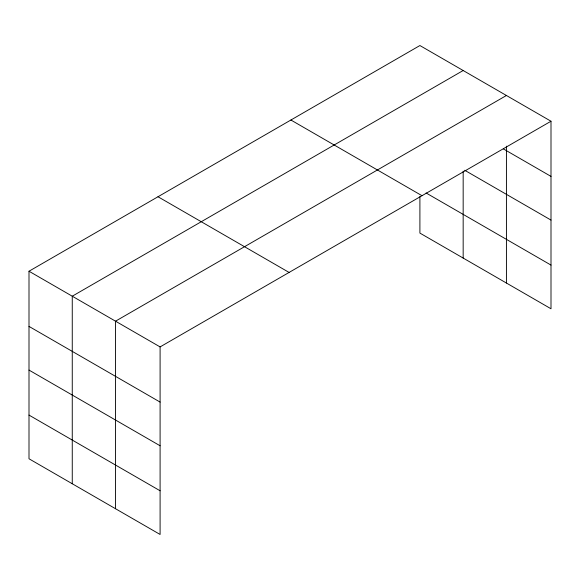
<?xml version="1.0" encoding="UTF-8"?>
<svg xmlns="http://www.w3.org/2000/svg" width="580" height="580" viewBox="0 0 580 580"><rect width="100%" height="100%" fill="white"/><g stroke="black" fill="none" stroke-linecap="round" stroke-linejoin="round"><path stroke-width="0.87" d="M551 121.227L419.905 45.537L29 271.23L29 458.773L160.094 534.463L160.094 346.912L551 121.227L551 308.77L419.905 233.088L419.905 196.533M463.166 70.514L72.261 296.206L72.261 483.749M506.427 95.49L115.522 321.182L115.522 508.725M503.338 148.879L551 176.4M464.711 170.266L551 220.081M426.09 192.973L551 265.089M290.906 120.016L422.001 195.707M157.999 196.75L289.094 272.44M29 271.23L160.094 346.912M29 326.402L160.094 402.085M29 370.083L160.094 445.766M29 415.091L160.094 490.774M506.427 146.145L506.427 283.04M463.166 171.172L463.166 258.064"/></g></svg>
